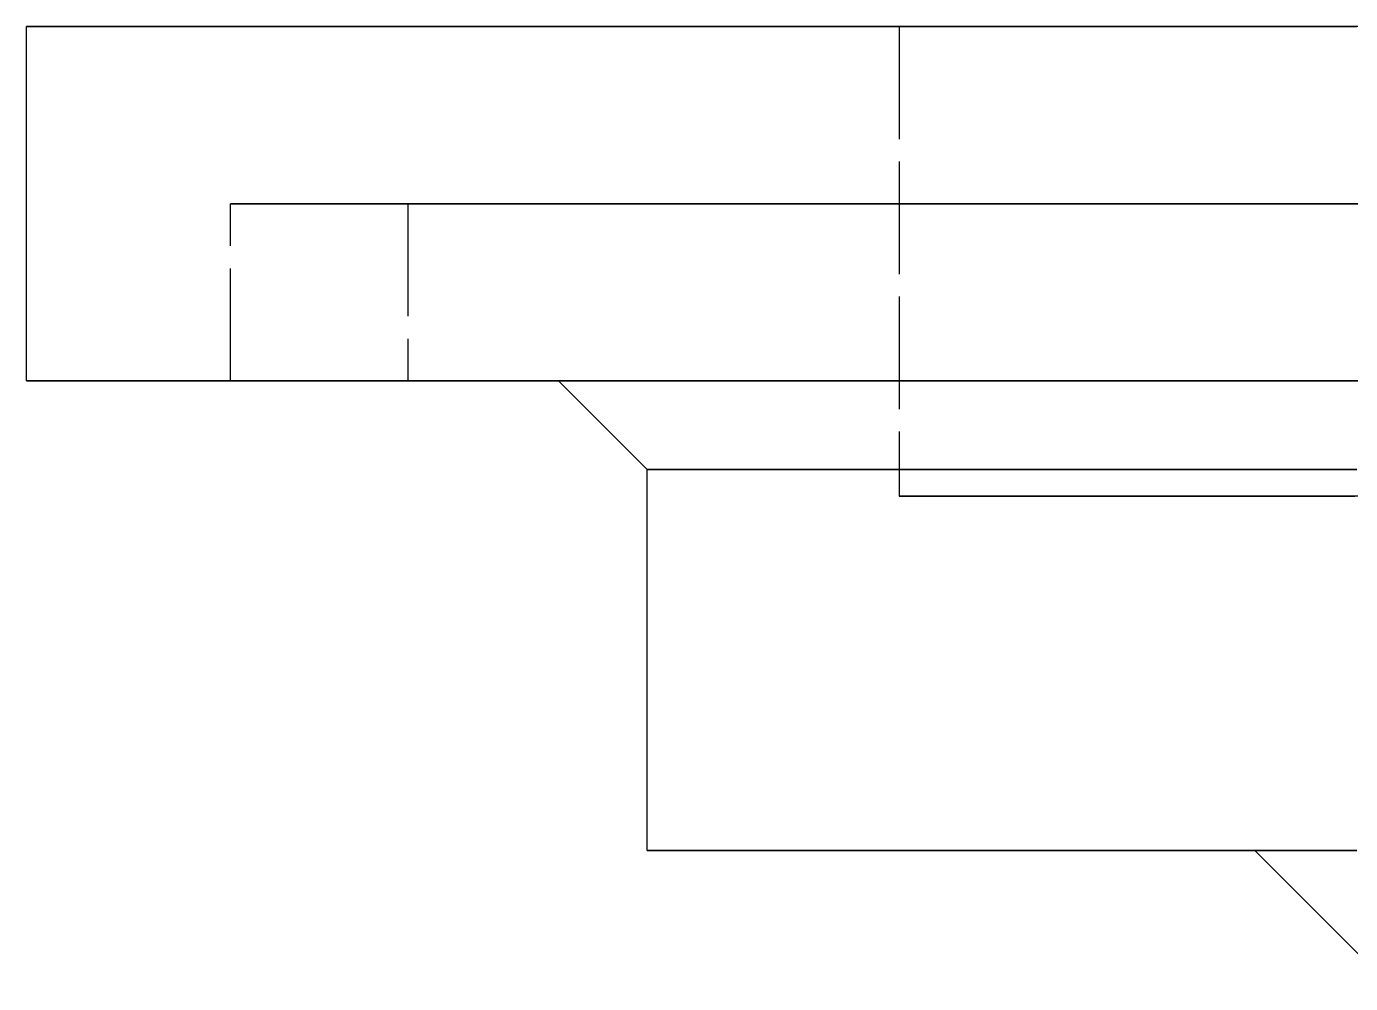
# Model space of a CAD drawing. Header units: millimetres. Extents: x -27 to 185, y -14 to 140.
# Drawn here: x 61 to 75.93, y 46 to 56.8 of the extents above; entities that cross this region are included whole.
import ezdxf

# ---------------------------------------------------------------- set-up
doc = ezdxf.new("R2010")
doc.units = ezdxf.units.MM
doc.linetypes.add('DASHED', pattern=[1.524, 1.27, -0.254])
doc.layers.add('HIDDEN', color=8, linetype='DASHED')
doc.layers.add('VISIBLE', color=7, linetype='CONTINUOUS')

msp = doc.modelspace()

# ---------------------------------------------------------------- linework, layer by layer
at = {"layer": 'HIDDEN'}
for points in [[(76.33333, 56.8), (75.66667, 56.8), (75, 56.8), (74.33333, 56.8), (73.66667, 56.8), (73, 56.8), (72.33333, 56.8), (71.66667, 56.8), (71, 56.8), (70.33333, 56.8), (69.66667, 56.8), (69, 56.8), (68.33333, 56.8), (67.66667, 56.8), (67, 56.8), (66.33333, 56.8), (65.66667, 56.8), (65, 56.8), (64.33333, 56.8), (63.66667, 56.8), (63, 56.8), (62.33333, 56.8), (61.66667, 56.8), (61, 56.8)], [(76.15429, 56.8), (75.8, 56.8), (75.44571, 56.8), (75.09143, 56.8), (74.73714, 56.8), (74.38286, 56.8), (74.02857, 56.8), (73.67429, 56.8), (73.32, 56.8), (72.96571, 56.8), (72.61143, 56.8), (72.25714, 56.8), (71.90286, 56.8), (71.54857, 56.8), (71.19429, 56.8), (70.84, 56.8)], [(70.84, 56.8), (71.01714, 56.8), (71.19429, 56.8), (71.37143, 56.8), (71.54857, 56.8), (71.72571, 56.8), (71.90286, 56.8), (72.08, 56.8), (72.25714, 56.8), (72.43429, 56.8), (72.61143, 56.8), (72.78857, 56.8), (72.96571, 56.8), (73.14286, 56.8), (73.32, 56.8), (73.49714, 56.8), (73.67429, 56.8), (73.85143, 56.8), (74.02857, 56.8), (74.20571, 56.8), (74.38286, 56.8), (74.56, 56.8), (74.73714, 56.8), (74.91429, 56.8), (75.09143, 56.8), (75.26857, 56.8), (75.44571, 56.8), (75.62286, 56.8), (75.8, 56.8), (75.97714, 56.8)], [(70.84, 56.8), (70.84, 51.5)], [(76.36032, 54.8), (75.76667, 54.8), (75.17302, 54.8), (74.57937, 54.8), (73.98571, 54.8), (73.39206, 54.8), (72.79841, 54.8), (72.20476, 54.8), (71.61111, 54.8), (71.01746, 54.8), (70.42381, 54.8), (69.83016, 54.8), (69.23651, 54.8), (68.64286, 54.8), (68.04921, 54.8), (67.45556, 54.8), (66.8619, 54.8), (66.26825, 54.8), (65.6746, 54.8), (65.08095, 54.8), (64.4873, 54.8), (63.89365, 54.8), (63.3, 54.8)], [(63.3, 54.8), (63.59683, 54.8), (63.89365, 54.8), (64.19048, 54.8), (64.4873, 54.8), (64.78413, 54.8), (65.08095, 54.8), (65.37778, 54.8), (65.6746, 54.8), (65.97143, 54.8), (66.26825, 54.8), (66.56508, 54.8), (66.8619, 54.8), (67.15873, 54.8), (67.45556, 54.8), (67.75238, 54.8), (68.04921, 54.8), (68.34603, 54.8), (68.64286, 54.8), (68.93968, 54.8), (69.23651, 54.8), (69.53333, 54.8), (69.83016, 54.8), (70.12698, 54.8), (70.42381, 54.8), (70.72063, 54.8), (71.01746, 54.8), (71.31429, 54.8), (71.61111, 54.8), (71.90794, 54.8), (72.20476, 54.8), (72.50159, 54.8), (72.79841, 54.8), (73.09524, 54.8), (73.39206, 54.8), (73.68889, 54.8), (73.98571, 54.8), (74.28254, 54.8), (74.57937, 54.8), (74.87619, 54.8), (75.17302, 54.8), (75.46984, 54.8), (75.76667, 54.8), (76.06349, 54.8)], [(76.36032, 54.8), (75.76667, 54.8), (75.17302, 54.8), (74.57937, 54.8), (73.98571, 54.8), (73.39206, 54.8), (72.79841, 54.8), (72.20476, 54.8), (71.61111, 54.8), (71.01746, 54.8), (70.42381, 54.8), (69.83016, 54.8), (69.23651, 54.8), (68.64286, 54.8), (68.04921, 54.8), (67.45556, 54.8), (66.8619, 54.8), (66.26825, 54.8), (65.6746, 54.8), (65.08095, 54.8), (64.4873, 54.8), (63.89365, 54.8), (63.3, 54.8)], [(63.3, 54.8), (63.59683, 54.8), (63.89365, 54.8), (64.19048, 54.8), (64.4873, 54.8), (64.78413, 54.8), (65.08095, 54.8), (65.37778, 54.8), (65.6746, 54.8), (65.97143, 54.8), (66.26825, 54.8), (66.56508, 54.8), (66.8619, 54.8), (67.15873, 54.8), (67.45556, 54.8), (67.75238, 54.8), (68.04921, 54.8), (68.34603, 54.8), (68.64286, 54.8), (68.93968, 54.8), (69.23651, 54.8), (69.53333, 54.8), (69.83016, 54.8), (70.12698, 54.8), (70.42381, 54.8), (70.72063, 54.8), (71.01746, 54.8), (71.31429, 54.8), (71.61111, 54.8), (71.90794, 54.8), (72.20476, 54.8), (72.50159, 54.8), (72.79841, 54.8), (73.09524, 54.8), (73.39206, 54.8), (73.68889, 54.8), (73.98571, 54.8), (74.28254, 54.8), (74.57937, 54.8), (74.87619, 54.8), (75.17302, 54.8), (75.46984, 54.8), (75.76667, 54.8), (76.06349, 54.8)], [(63.3, 52.8), (63.3, 54.8)], [(63.3, 52.8), (63.3, 54.8)], [(76.43333, 54.8), (75.90317, 54.8), (75.37302, 54.8), (74.84286, 54.8), (74.3127, 54.8), (73.78254, 54.8), (73.25238, 54.8), (72.72222, 54.8), (72.19206, 54.8), (71.6619, 54.8), (71.13175, 54.8), (70.60159, 54.8), (70.07143, 54.8), (69.54127, 54.8), (69.01111, 54.8), (68.48095, 54.8), (67.95079, 54.8), (67.42063, 54.8), (66.89048, 54.8), (66.36032, 54.8), (65.83016, 54.8), (65.3, 54.8)], [(65.3, 54.8), (65.56508, 54.8), (65.83016, 54.8), (66.09524, 54.8), (66.36032, 54.8), (66.6254, 54.8), (66.89048, 54.8), (67.15556, 54.8), (67.42063, 54.8), (67.68571, 54.8), (67.95079, 54.8), (68.21587, 54.8), (68.48095, 54.8), (68.74603, 54.8), (69.01111, 54.8), (69.27619, 54.8), (69.54127, 54.8), (69.80635, 54.8), (70.07143, 54.8), (70.33651, 54.8), (70.60159, 54.8), (70.86667, 54.8), (71.13175, 54.8), (71.39683, 54.8), (71.6619, 54.8), (71.92698, 54.8), (72.19206, 54.8), (72.45714, 54.8), (72.72222, 54.8), (72.9873, 54.8), (73.25238, 54.8), (73.51746, 54.8), (73.78254, 54.8), (74.04762, 54.8), (74.3127, 54.8), (74.57778, 54.8), (74.84286, 54.8), (75.10794, 54.8), (75.37302, 54.8), (75.6381, 54.8), (75.90317, 54.8), (76.16825, 54.8)], [(76.43333, 54.8), (75.90317, 54.8), (75.37302, 54.8), (74.84286, 54.8), (74.3127, 54.8), (73.78254, 54.8), (73.25238, 54.8), (72.72222, 54.8), (72.19206, 54.8), (71.6619, 54.8), (71.13175, 54.8), (70.60159, 54.8), (70.07143, 54.8), (69.54127, 54.8), (69.01111, 54.8), (68.48095, 54.8), (67.95079, 54.8), (67.42063, 54.8), (66.89048, 54.8), (66.36032, 54.8), (65.83016, 54.8), (65.3, 54.8)], [(65.3, 54.8), (65.56508, 54.8), (65.83016, 54.8), (66.09524, 54.8), (66.36032, 54.8), (66.6254, 54.8), (66.89048, 54.8), (67.15556, 54.8), (67.42063, 54.8), (67.68571, 54.8), (67.95079, 54.8), (68.21587, 54.8), (68.48095, 54.8), (68.74603, 54.8), (69.01111, 54.8), (69.27619, 54.8), (69.54127, 54.8), (69.80635, 54.8), (70.07143, 54.8), (70.33651, 54.8), (70.60159, 54.8), (70.86667, 54.8), (71.13175, 54.8), (71.39683, 54.8), (71.6619, 54.8), (71.92698, 54.8), (72.19206, 54.8), (72.45714, 54.8), (72.72222, 54.8), (72.9873, 54.8), (73.25238, 54.8), (73.51746, 54.8), (73.78254, 54.8), (74.04762, 54.8), (74.3127, 54.8), (74.57778, 54.8), (74.84286, 54.8), (75.10794, 54.8), (75.37302, 54.8), (75.6381, 54.8), (75.90317, 54.8), (76.16825, 54.8)], [(65.3, 54.8), (65.3, 52.8)], [(65.3, 54.8), (65.3, 52.8)], [(76.33333, 52.8), (75.66667, 52.8), (75, 52.8), (74.33333, 52.8), (73.66667, 52.8), (73, 52.8), (72.33333, 52.8), (71.66667, 52.8), (71, 52.8), (70.33333, 52.8), (69.66667, 52.8), (69, 52.8), (68.33333, 52.8), (67.66667, 52.8), (67, 52.8), (66.33333, 52.8), (65.66667, 52.8), (65, 52.8), (64.33333, 52.8), (63.66667, 52.8), (63, 52.8), (62.33333, 52.8), (61.66667, 52.8), (61, 52.8)], [(76.36032, 52.8), (75.76667, 52.8), (75.17302, 52.8), (74.57937, 52.8), (73.98571, 52.8), (73.39206, 52.8), (72.79841, 52.8), (72.20476, 52.8), (71.61111, 52.8), (71.01746, 52.8), (70.42381, 52.8), (69.83016, 52.8), (69.23651, 52.8), (68.64286, 52.8), (68.04921, 52.8), (67.45556, 52.8), (66.8619, 52.8), (66.26825, 52.8), (65.6746, 52.8), (65.08095, 52.8), (64.4873, 52.8), (63.89365, 52.8), (63.3, 52.8)], [(63.3, 52.8), (63.59683, 52.8), (63.89365, 52.8), (64.19048, 52.8), (64.4873, 52.8), (64.78413, 52.8), (65.08095, 52.8), (65.37778, 52.8), (65.6746, 52.8), (65.97143, 52.8), (66.26825, 52.8), (66.56508, 52.8), (66.8619, 52.8), (67.15873, 52.8), (67.45556, 52.8), (67.75238, 52.8), (68.04921, 52.8), (68.34603, 52.8), (68.64286, 52.8), (68.93968, 52.8), (69.23651, 52.8), (69.53333, 52.8), (69.83016, 52.8), (70.12698, 52.8), (70.42381, 52.8), (70.72063, 52.8), (71.01746, 52.8), (71.31429, 52.8), (71.61111, 52.8), (71.90794, 52.8), (72.20476, 52.8), (72.50159, 52.8), (72.79841, 52.8), (73.09524, 52.8), (73.39206, 52.8), (73.68889, 52.8), (73.98571, 52.8), (74.28254, 52.8), (74.57937, 52.8), (74.87619, 52.8), (75.17302, 52.8), (75.46984, 52.8), (75.76667, 52.8), (76.06349, 52.8)], [(76.36032, 52.8), (75.76667, 52.8), (75.17302, 52.8), (74.57937, 52.8), (73.98571, 52.8), (73.39206, 52.8), (72.79841, 52.8), (72.20476, 52.8), (71.61111, 52.8), (71.01746, 52.8), (70.42381, 52.8), (69.83016, 52.8), (69.23651, 52.8), (68.64286, 52.8), (68.04921, 52.8), (67.45556, 52.8), (66.8619, 52.8), (66.26825, 52.8), (65.6746, 52.8), (65.08095, 52.8), (64.4873, 52.8), (63.89365, 52.8), (63.3, 52.8)], [(63.3, 52.8), (63.59683, 52.8), (63.89365, 52.8), (64.19048, 52.8), (64.4873, 52.8), (64.78413, 52.8), (65.08095, 52.8), (65.37778, 52.8), (65.6746, 52.8), (65.97143, 52.8), (66.26825, 52.8), (66.56508, 52.8), (66.8619, 52.8), (67.15873, 52.8), (67.45556, 52.8), (67.75238, 52.8), (68.04921, 52.8), (68.34603, 52.8), (68.64286, 52.8), (68.93968, 52.8), (69.23651, 52.8), (69.53333, 52.8), (69.83016, 52.8), (70.12698, 52.8), (70.42381, 52.8), (70.72063, 52.8), (71.01746, 52.8), (71.31429, 52.8), (71.61111, 52.8), (71.90794, 52.8), (72.20476, 52.8), (72.50159, 52.8), (72.79841, 52.8), (73.09524, 52.8), (73.39206, 52.8), (73.68889, 52.8), (73.98571, 52.8), (74.28254, 52.8), (74.57937, 52.8), (74.87619, 52.8), (75.17302, 52.8), (75.46984, 52.8), (75.76667, 52.8), (76.06349, 52.8)], [(76.43333, 52.8), (75.90317, 52.8), (75.37302, 52.8), (74.84286, 52.8), (74.3127, 52.8), (73.78254, 52.8), (73.25238, 52.8), (72.72222, 52.8), (72.19206, 52.8), (71.6619, 52.8), (71.13175, 52.8), (70.60159, 52.8), (70.07143, 52.8), (69.54127, 52.8), (69.01111, 52.8), (68.48095, 52.8), (67.95079, 52.8), (67.42063, 52.8), (66.89048, 52.8), (66.36032, 52.8), (65.83016, 52.8), (65.3, 52.8)], [(65.3, 52.8), (65.56508, 52.8), (65.83016, 52.8), (66.09524, 52.8), (66.36032, 52.8), (66.6254, 52.8), (66.89048, 52.8), (67.15556, 52.8), (67.42063, 52.8), (67.68571, 52.8), (67.95079, 52.8), (68.21587, 52.8), (68.48095, 52.8), (68.74603, 52.8), (69.01111, 52.8), (69.27619, 52.8), (69.54127, 52.8), (69.80635, 52.8), (70.07143, 52.8), (70.33651, 52.8), (70.60159, 52.8), (70.86667, 52.8), (71.13175, 52.8), (71.39683, 52.8), (71.6619, 52.8), (71.92698, 52.8), (72.19206, 52.8), (72.45714, 52.8), (72.72222, 52.8), (72.9873, 52.8), (73.25238, 52.8), (73.51746, 52.8), (73.78254, 52.8), (74.04762, 52.8), (74.3127, 52.8), (74.57778, 52.8), (74.84286, 52.8), (75.10794, 52.8), (75.37302, 52.8), (75.6381, 52.8), (75.90317, 52.8), (76.16825, 52.8)], [(76.43333, 52.8), (75.90317, 52.8), (75.37302, 52.8), (74.84286, 52.8), (74.3127, 52.8), (73.78254, 52.8), (73.25238, 52.8), (72.72222, 52.8), (72.19206, 52.8), (71.6619, 52.8), (71.13175, 52.8), (70.60159, 52.8), (70.07143, 52.8), (69.54127, 52.8), (69.01111, 52.8), (68.48095, 52.8), (67.95079, 52.8), (67.42063, 52.8), (66.89048, 52.8), (66.36032, 52.8), (65.83016, 52.8), (65.3, 52.8)], [(65.3, 52.8), (65.56508, 52.8), (65.83016, 52.8), (66.09524, 52.8), (66.36032, 52.8), (66.6254, 52.8), (66.89048, 52.8), (67.15556, 52.8), (67.42063, 52.8), (67.68571, 52.8), (67.95079, 52.8), (68.21587, 52.8), (68.48095, 52.8), (68.74603, 52.8), (69.01111, 52.8), (69.27619, 52.8), (69.54127, 52.8), (69.80635, 52.8), (70.07143, 52.8), (70.33651, 52.8), (70.60159, 52.8), (70.86667, 52.8), (71.13175, 52.8), (71.39683, 52.8), (71.6619, 52.8), (71.92698, 52.8), (72.19206, 52.8), (72.45714, 52.8), (72.72222, 52.8), (72.9873, 52.8), (73.25238, 52.8), (73.51746, 52.8), (73.78254, 52.8), (74.04762, 52.8), (74.3127, 52.8), (74.57778, 52.8), (74.84286, 52.8), (75.10794, 52.8), (75.37302, 52.8), (75.6381, 52.8), (75.90317, 52.8), (76.16825, 52.8)], [(76.04762, 52.8), (75.57143, 52.8), (75.09524, 52.8), (74.61905, 52.8), (74.14286, 52.8), (73.66667, 52.8), (73.19048, 52.8), (72.71429, 52.8), (72.2381, 52.8), (71.7619, 52.8), (71.28571, 52.8), (70.80952, 52.8), (70.33333, 52.8), (69.85714, 52.8), (69.38095, 52.8), (68.90476, 52.8), (68.42857, 52.8), (67.95238, 52.8), (67.47619, 52.8), (67, 52.8)], [(67, 52.8), (67.2381, 52.8), (67.47619, 52.8), (67.71429, 52.8), (67.95238, 52.8), (68.19048, 52.8), (68.42857, 52.8), (68.66667, 52.8), (68.90476, 52.8), (69.14286, 52.8), (69.38095, 52.8), (69.61905, 52.8), (69.85714, 52.8), (70.09524, 52.8), (70.33333, 52.8), (70.57143, 52.8), (70.80952, 52.8), (71.04762, 52.8), (71.28571, 52.8), (71.52381, 52.8), (71.7619, 52.8), (72, 52.8), (72.2381, 52.8), (72.47619, 52.8), (72.71429, 52.8), (72.95238, 52.8), (73.19048, 52.8), (73.42857, 52.8), (73.66667, 52.8), (73.90476, 52.8), (74.14286, 52.8), (74.38095, 52.8), (74.61905, 52.8), (74.85714, 52.8), (75.09524, 52.8), (75.33333, 52.8), (75.57143, 52.8), (75.80952, 52.8), (76.04762, 52.8)], [(76, 51.8), (75.55556, 51.8), (75.11111, 51.8), (74.66667, 51.8), (74.22222, 51.8), (73.77778, 51.8), (73.33333, 51.8), (72.88889, 51.8), (72.44444, 51.8), (72, 51.8), (71.55556, 51.8), (71.11111, 51.8), (70.66667, 51.8), (70.22222, 51.8), (69.77778, 51.8), (69.33333, 51.8), (68.88889, 51.8), (68.44444, 51.8), (68, 51.8)], [(76.15429, 51.5), (75.8, 51.5), (75.44571, 51.5), (75.09143, 51.5), (74.73714, 51.5), (74.38286, 51.5), (74.02857, 51.5), (73.67429, 51.5), (73.32, 51.5), (72.96571, 51.5), (72.61143, 51.5), (72.25714, 51.5), (71.90286, 51.5), (71.54857, 51.5), (71.19429, 51.5), (70.84, 51.5)], [(70.84, 51.5), (71.01714, 51.5), (71.19429, 51.5), (71.37143, 51.5), (71.54857, 51.5), (71.72571, 51.5), (71.90286, 51.5), (72.08, 51.5), (72.25714, 51.5), (72.43429, 51.5), (72.61143, 51.5), (72.78857, 51.5), (72.96571, 51.5), (73.14286, 51.5), (73.32, 51.5), (73.49714, 51.5), (73.67429, 51.5), (73.85143, 51.5), (74.02857, 51.5), (74.20571, 51.5), (74.38286, 51.5), (74.56, 51.5), (74.73714, 51.5), (74.91429, 51.5), (75.09143, 51.5), (75.26857, 51.5), (75.44571, 51.5), (75.62286, 51.5), (75.8, 51.5), (75.97714, 51.5)], [(76, 47.5), (75.55556, 47.5), (75.11111, 47.5), (74.66667, 47.5), (74.22222, 47.5), (73.77778, 47.5), (73.33333, 47.5), (72.88889, 47.5), (72.44444, 47.5), (72, 47.5), (71.55556, 47.5), (71.11111, 47.5), (70.66667, 47.5), (70.22222, 47.5), (69.77778, 47.5), (69.33333, 47.5), (68.88889, 47.5), (68.44444, 47.5), (68, 47.5)], [(75.98492, 47.5), (75.75794, 47.5), (75.53095, 47.5), (75.30397, 47.5), (75.07698, 47.5), (74.85, 47.5)], [(74.85, 47.5), (74.96349, 47.5), (75.07698, 47.5), (75.19048, 47.5), (75.30397, 47.5), (75.41746, 47.5), (75.53095, 47.5), (75.64444, 47.5), (75.75794, 47.5), (75.87143, 47.5), (75.98492, 47.5)]]:
    msp.add_lwpolyline(points, dxfattribs=at)
at = {"layer": 'VISIBLE'}
for points in [[(61, 56.8), (61.33333, 56.8), (61.66667, 56.8), (62, 56.8), (62.33333, 56.8), (62.66667, 56.8), (63, 56.8), (63.33333, 56.8), (63.66667, 56.8), (64, 56.8), (64.33333, 56.8), (64.66667, 56.8), (65, 56.8), (65.33333, 56.8), (65.66667, 56.8), (66, 56.8), (66.33333, 56.8), (66.66667, 56.8), (67, 56.8), (67.33333, 56.8), (67.66667, 56.8), (68, 56.8), (68.33333, 56.8), (68.66667, 56.8), (69, 56.8), (69.33333, 56.8), (69.66667, 56.8), (70, 56.8), (70.33333, 56.8), (70.66667, 56.8), (71, 56.8), (71.33333, 56.8), (71.66667, 56.8), (72, 56.8), (72.33333, 56.8), (72.66667, 56.8), (73, 56.8), (73.33333, 56.8), (73.66667, 56.8), (74, 56.8), (74.33333, 56.8), (74.66667, 56.8), (75, 56.8), (75.33333, 56.8), (75.66667, 56.8), (76, 56.8)], [(61, 52.8), (61, 56.8)], [(61, 52.8), (61.33333, 52.8), (61.66667, 52.8), (62, 52.8), (62.33333, 52.8), (62.66667, 52.8), (63, 52.8), (63.33333, 52.8), (63.66667, 52.8), (64, 52.8), (64.33333, 52.8), (64.66667, 52.8), (65, 52.8), (65.33333, 52.8), (65.66667, 52.8), (66, 52.8), (66.33333, 52.8), (66.66667, 52.8), (67, 52.8), (67.33333, 52.8), (67.66667, 52.8), (68, 52.8), (68.33333, 52.8), (68.66667, 52.8), (69, 52.8), (69.33333, 52.8), (69.66667, 52.8), (70, 52.8), (70.33333, 52.8), (70.66667, 52.8), (71, 52.8), (71.33333, 52.8), (71.66667, 52.8), (72, 52.8), (72.33333, 52.8), (72.66667, 52.8), (73, 52.8), (73.33333, 52.8), (73.66667, 52.8), (74, 52.8), (74.33333, 52.8), (74.66667, 52.8), (75, 52.8), (75.33333, 52.8), (75.66667, 52.8), (76, 52.8)], [(68, 51.8), (67, 52.8)], [(68, 51.8), (68.22222, 51.8), (68.44444, 51.8), (68.66667, 51.8), (68.88889, 51.8), (69.11111, 51.8), (69.33333, 51.8), (69.55556, 51.8), (69.77778, 51.8), (70, 51.8), (70.22222, 51.8), (70.44444, 51.8), (70.66667, 51.8), (70.88889, 51.8), (71.11111, 51.8), (71.33333, 51.8), (71.55556, 51.8), (71.77778, 51.8), (72, 51.8), (72.22222, 51.8), (72.44444, 51.8), (72.66667, 51.8), (72.88889, 51.8), (73.11111, 51.8), (73.33333, 51.8), (73.55556, 51.8), (73.77778, 51.8), (74, 51.8), (74.22222, 51.8), (74.44444, 51.8), (74.66667, 51.8), (74.88889, 51.8), (75.11111, 51.8), (75.33333, 51.8), (75.55556, 51.8), (75.77778, 51.8), (76, 51.8)], [(68, 47.5), (68, 51.8)], [(68, 47.5), (68.22222, 47.5), (68.44444, 47.5), (68.66667, 47.5), (68.88889, 47.5), (69.11111, 47.5), (69.33333, 47.5), (69.55556, 47.5), (69.77778, 47.5), (70, 47.5), (70.22222, 47.5), (70.44444, 47.5), (70.66667, 47.5), (70.88889, 47.5), (71.11111, 47.5), (71.33333, 47.5), (71.55556, 47.5), (71.77778, 47.5), (72, 47.5), (72.22222, 47.5), (72.44444, 47.5), (72.66667, 47.5), (72.88889, 47.5), (73.11111, 47.5), (73.33333, 47.5), (73.55556, 47.5), (73.77778, 47.5), (74, 47.5), (74.22222, 47.5), (74.44444, 47.5), (74.66667, 47.5), (74.88889, 47.5), (75.11111, 47.5), (75.33333, 47.5), (75.55556, 47.5), (75.77778, 47.5), (76, 47.5)], [(76.35, 46), (74.85, 47.5)]]:
    msp.add_lwpolyline(points, dxfattribs=at)

doc.saveas('drawing.dxf')
